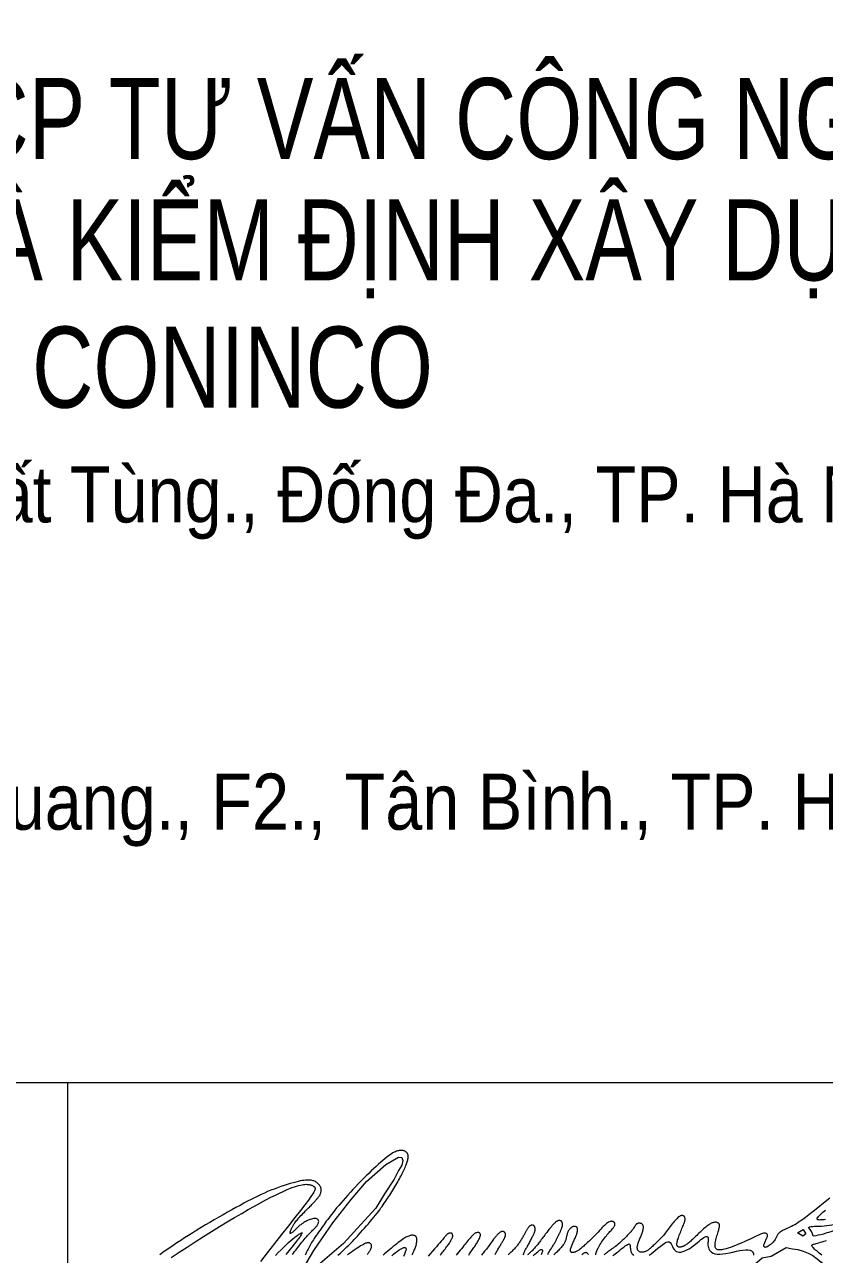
# Model space of a CAD drawing. Header units: millimetres. Extents: x 0 to 571985, y 0 to 2066666.
# Drawn here: x 568699.12 to 568708.02, y 2064330.87 to 2064344.55 of the extents above; entities that cross this region are included whole.
import ezdxf
from ezdxf.xclip import XClip

# ---------------------------------------------------------------- set-up
doc = ezdxf.new("R2010")
doc.units = ezdxf.units.MM
for name, pattern in [('ACAD_ISO10W100', [18.5, 12, -3, 0.5, -3]), ('CENTER', [3, 1.5, -0.5, 0.5, -0.5]), ('HIDDEN', [0.75, 0.5, -0.25])]:
    doc.linetypes.add(name, pattern=pattern)
for name, color, linetype, lineweight in [('A-KY HIEU', 34, 'Continuous', 20), ('A-TEXT', 7, 'Continuous', 18), ('boDnv', 54, 'Continuous', 25), ('E- RANH GIOI', 1, 'CENTER', 13)]:
    doc.layers.add(name, color=color, linetype=linetype, lineweight=lineweight)
for name, color, linetype in [('BoThamCo', 94, 'Continuous'), ('datoHonHop', 42, 'Continuous'), ('datOlienke', 42, 'Continuous'), ('LogDg', 7, 'Continuous'), ('LoLK', 6, 'Continuous'), ('RANHGIOI', 2, 'HIDDEN'), ('TimDg', 222, 'Continuous'), ('ViaHeS', 32, 'Continuous')]:
    doc.layers.add(name, color=color, linetype=linetype)
doc.styles.add('Arial', font='arial.ttf')
doc.styles.add('rms', font='romans.shx', dxfattribs={"width": 0.7, "bigfont": 'vns.shx'})
doc.linetypes.add('ADL', pattern='A,0.125,-0.15,["++",rms,S=0.5,R=0,X=0,Y=-0.2245],-1.35,1.125', length=2.75)

# ---------------------------------------------------------------- blocks, each defined once
blk = doc.blocks.new('dangquang')
for points in [[(-11.118, 1.773), (-11.071, 1.833), (-11.024, 1.893), (-10.978, 1.952), (-10.933, 2.011), (-10.889, 2.069), (-10.845, 2.128), (-10.8, 2.186), (-10.756, 2.243), (-10.711, 2.301), (-10.666, 2.358), (-10.619, 2.414), (-10.571, 2.47), (-10.523, 2.525), (-10.475, 2.579), (-10.427, 2.63), (-10.381, 2.679), (-10.337, 2.724), (-10.296, 2.766), (-10.258, 2.803), (-10.225, 2.836), (-10.194, 2.865), (-10.167, 2.89), (-10.143, 2.914), (-10.122, 2.936), (-10.102, 2.958), (-10.084, 2.981), (-10.067, 3.004), (-10.051, 3.03), (-10.036, 3.058), (-10.023, 3.087), (-10.013, 3.116), (-10.006, 3.144), (-10.002, 3.172), (-10.003, 3.199), (-10.008, 3.223), (-10.019, 3.244), (-10.035, 3.262), (-10.055, 3.277), (-10.081, 3.288), (-10.11, 3.296), (-10.143, 3.3), (-10.181, 3.3), (-10.221, 3.296), (-10.264, 3.288), (-10.31, 3.276), (-10.357, 3.261), (-10.405, 3.243), (-10.453, 3.223), (-10.5, 3.201), (-10.546, 3.178), (-10.589, 3.155), (-10.629, 3.132), (-10.667, 3.108), (-10.702, 3.085), (-10.735, 3.061), (-10.767, 3.036), (-10.797, 3.011), (-10.827, 2.986), (-10.857, 2.959), (-10.886, 2.931), (-10.916, 2.903), (-10.946, 2.874), (-10.975, 2.846), (-11.003, 2.818), (-11.031, 2.792), (-11.057, 2.767), (-11.083, 2.744), (-11.107, 2.724), (-11.13, 2.706), (-11.15, 2.691), (-11.169, 2.68), (-11.185, 2.672), (-11.198, 2.667), (-11.208, 2.667), (-11.216, 2.671), (-11.219, 2.679), (-11.22, 2.692), (-11.218, 2.707), (-11.213, 2.725), (-11.207, 2.746), (-11.199, 2.768), (-11.191, 2.79), (-11.182, 2.813), (-11.172, 2.836), (-11.162, 2.858), (-11.152, 2.881), (-11.141, 2.904), (-11.129, 2.927), (-11.117, 2.951), (-11.103, 2.976), (-11.088, 3.002), (-11.072, 3.03), (-11.053, 3.059), (-11.033, 3.09), (-11.01, 3.123), (-10.984, 3.158), (-10.955, 3.195), (-10.922, 3.235), (-10.886, 3.278), (-10.845, 3.325), (-10.801, 3.373), (-10.754, 3.423), (-10.706, 3.474), (-10.657, 3.524), (-10.608, 3.574), (-10.561, 3.623), (-10.515, 3.669), (-10.473, 3.712), (-10.433, 3.752), (-10.395, 3.789), (-10.36, 3.825), (-10.327, 3.858), (-10.296, 3.89), (-10.266, 3.922), (-10.237, 3.952), (-10.209, 3.981), (-10.182, 4.011), (-10.157, 4.039), (-10.132, 4.067), (-10.108, 4.094), (-10.086, 4.12), (-10.064, 4.146), (-10.044, 4.17), (-10.024, 4.193), (-10.006, 4.216), (-9.989, 4.239), (-9.973, 4.261), (-9.959, 4.284), (-9.945, 4.308), (-9.933, 4.334), (-9.922, 4.361), (-9.913, 4.391), (-9.906, 4.422), (-9.9, 4.454), (-9.897, 4.488), (-9.897, 4.522), (-9.9, 4.557), (-9.907, 4.591), (-9.917, 4.625), (-9.932, 4.658), (-9.95, 4.69), (-9.972, 4.72), (-9.996, 4.749), (-10.023, 4.777), (-10.052, 4.802), (-10.082, 4.825), (-10.112, 4.847), (-10.143, 4.866), (-10.175, 4.882), (-10.209, 4.896), (-10.243, 4.908), (-10.28, 4.918), (-10.319, 4.926), (-10.361, 4.931), (-10.406, 4.934), (-10.455, 4.935), (-10.509, 4.933), (-10.567, 4.929), (-10.633, 4.921), (-10.706, 4.909), (-10.787, 4.894), (-10.877, 4.874), (-10.978, 4.849), (-11.09, 4.819), (-11.211, 4.785), (-11.34, 4.746), (-11.474, 4.703), (-11.613, 4.657), (-11.754, 4.607), (-11.896, 4.554), (-12.037, 4.499), (-12.175, 4.442), (-12.311, 4.383), (-12.448, 4.32), (-12.585, 4.254), (-12.726, 4.185), (-12.871, 4.111), (-13.021, 4.033), (-13.178, 3.949), (-13.344, 3.86), (-13.517, 3.767), (-13.695, 3.669), (-13.878, 3.567), (-14.064, 3.462), (-14.252, 3.355), (-14.441, 3.246), (-14.629, 3.136), (-14.814, 3.025), (-14.998, 2.914), (-15.178, 2.804), (-15.355, 2.693), (-15.529, 2.583), (-15.699, 2.475), (-15.864, 2.367), (-16.025, 2.261), (-16.18, 2.157), (-16.331, 2.055), (-16.477, 1.956), (-16.619, 1.858), (-16.756, 1.763)], [(-16.268, 1.647), (-15.937, 1.864), (-15.595, 2.087), (-15.247, 2.311), (-14.897, 2.534), (-14.55, 2.752), (-14.212, 2.961), (-13.886, 3.16), (-13.573, 3.346), (-13.275, 3.52), (-12.993, 3.682), (-12.727, 3.831), (-12.478, 3.967), (-12.248, 4.09), (-12.036, 4.2), (-11.844, 4.297), (-11.671, 4.381), (-11.515, 4.454), (-11.374, 4.517), (-11.247, 4.569), (-11.134, 4.614), (-11.031, 4.65), (-10.938, 4.68), (-10.853, 4.704), (-10.777, 4.722), (-10.707, 4.736), (-10.644, 4.745), (-10.588, 4.751), (-10.536, 4.753), (-10.49, 4.752), (-10.448, 4.749), (-10.411, 4.745), (-10.376, 4.738), (-10.346, 4.73), (-10.318, 4.722), (-10.293, 4.712), (-10.27, 4.701), (-10.249, 4.69), (-10.23, 4.678), (-10.212, 4.667), (-10.197, 4.654), (-10.183, 4.641), (-10.171, 4.626), (-10.163, 4.61), (-10.157, 4.592), (-10.154, 4.571), (-10.155, 4.547), (-10.16, 4.518), (-10.175, 4.479), (-10.205, 4.423), (-10.255, 4.343), (-10.332, 4.232), (-10.44, 4.082), (-10.586, 3.888), (-10.775, 3.642), (-11.01, 3.34), (-11.281, 2.995), (-11.576, 2.621), (-11.882, 2.233), (-12.187, 1.846), (-12.479, 1.475)], [(-11.835, 1.724), (-11.717, 1.85), (-11.601, 1.971), (-11.49, 2.083), (-11.384, 2.186), (-11.285, 2.278), (-11.192, 2.36), (-11.106, 2.432), (-11.027, 2.495), (-10.957, 2.548), (-10.895, 2.592), (-10.841, 2.628), (-10.797, 2.655), (-10.762, 2.675), (-10.735, 2.688), (-10.717, 2.693), (-10.706, 2.692), (-10.703, 2.685), (-10.706, 2.671), (-10.714, 2.653), (-10.728, 2.629), (-10.746, 2.6), (-10.768, 2.566), (-10.795, 2.528), (-10.826, 2.486), (-10.861, 2.439), (-10.9, 2.388), (-10.943, 2.333), (-10.99, 2.274), (-11.04, 2.211), (-11.094, 2.145), (-11.15, 2.076), (-11.209, 2.004), (-11.269, 1.93), (-11.331, 1.852), (-11.394, 1.773)], [(-6.897, 1.715), (-6.822, 1.784), (-6.741, 1.851), (-6.658, 1.912), (-6.577, 1.967), (-6.502, 2.012), (-6.436, 2.046), (-6.381, 2.066), (-6.34, 2.071), (-6.311, 2.062), (-6.294, 2.038), (-6.29, 1.999), (-6.299, 1.945), (-6.32, 1.876), (-6.353, 1.791), (-6.398, 1.691)], [(-0.88, 1.711), (-0.809, 1.779), (-0.745, 1.839), (-0.692, 1.887), (-0.648, 1.924), (-0.612, 1.951), (-0.583, 1.969), (-0.56, 1.98), (-0.542, 1.985), (-0.528, 1.985), (-0.517, 1.981), (-0.508, 1.975), (-0.501, 1.967), (-0.496, 1.956), (-0.493, 1.943), (-0.492, 1.928), (-0.493, 1.911), (-0.497, 1.892), (-0.504, 1.871), (-0.513, 1.847), (-0.524, 1.821), (-0.536, 1.793), (-0.548, 1.763)], [(1.182, 1.772), (1.222, 1.801), (1.256, 1.823), (1.285, 1.84), (1.31, 1.853), (1.331, 1.86), (1.349, 1.864), (1.364, 1.863), (1.377, 1.859), (1.388, 1.852), (1.399, 1.842), (1.411, 1.828), (1.426, 1.811), (1.444, 1.791), (1.467, 1.767)], [(2.502, 1.73), (2.586, 1.79), (2.669, 1.853), (2.748, 1.916), (2.824, 1.977), (2.895, 2.035), (2.96, 2.087), (3.02, 2.133), (3.074, 2.171), (3.12, 2.199), (3.158, 2.216), (3.187, 2.22), (3.208, 2.211), (3.221, 2.19), (3.229, 2.158), (3.234, 2.118), (3.238, 2.073), (3.243, 2.023), (3.251, 1.971), (3.265, 1.919), (3.285, 1.868), (3.312, 1.82), (3.345, 1.776), (3.384, 1.735)], [(4.04, 1.743), (4.126, 1.803), (4.219, 1.875), (4.315, 1.954), (4.414, 2.036), (4.511, 2.116), (4.605, 2.188), (4.693, 2.248), (4.772, 2.29), (4.84, 2.309), (4.895, 2.303), (4.939, 2.274), (4.975, 2.229), (5.006, 2.171), (5.036, 2.108), (5.066, 2.044), (5.101, 1.984), (5.143, 1.934), (5.194, 1.899), (5.255, 1.878), (5.323, 1.871), (5.398, 1.876), (5.478, 1.894), (5.562, 1.924), (5.65, 1.964), (5.739, 2.014), (5.829, 2.073), (5.919, 2.138), (6.006, 2.206), (6.091, 2.275), (6.171, 2.341), (6.245, 2.402), (6.312, 2.454), (6.371, 2.494), (6.42, 2.521), (6.461, 2.535), (6.493, 2.537), (6.518, 2.529), (6.536, 2.513), (6.548, 2.489), (6.554, 2.459), (6.556, 2.425), (6.555, 2.388), (6.551, 2.348), (6.546, 2.305), (6.541, 2.261), (6.539, 2.214), (6.54, 2.165), (6.546, 2.115), (6.558, 2.063), (6.578, 2.011), (6.608, 1.959), (6.647, 1.911), (6.699, 1.867), (6.762, 1.831), (6.84, 1.803), (6.933, 1.786), (7.042, 1.782), (7.168, 1.793), (7.306, 1.814), (7.453, 1.843), (7.603, 1.876), (7.753, 1.909), (7.896, 1.939), (8.03, 1.961), (8.149, 1.972), (8.249, 1.969), (8.331, 1.954), (8.394, 1.927), (8.44, 1.891), (8.468, 1.847), (8.481, 1.798), (8.477, 1.744)], [(11.377, 1.745), (11.324, 1.789), (11.271, 1.833), (11.218, 1.878), (11.167, 1.921), (11.118, 1.962), (11.074, 2.001), (11.036, 2.037), (11.004, 2.069), (10.981, 2.096), (10.965, 2.119), (10.957, 2.138), (10.956, 2.155), (10.963, 2.169), (10.976, 2.182), (10.996, 2.193), (11.023, 2.204), (11.055, 2.216), (11.094, 2.228), (11.14, 2.241), (11.193, 2.255), (11.254, 2.271), (11.323, 2.29), (11.4, 2.311), (11.486, 2.336), (11.58, 2.363)], [(11.534, 3.254), (11.485, 3.25), (11.438, 3.245), (11.394, 3.241), (11.354, 3.238), (11.318, 3.237), (11.286, 3.236), (11.259, 3.238), (11.236, 3.242), (11.218, 3.247), (11.203, 3.254), (11.193, 3.263), (11.185, 3.272), (11.181, 3.283), (11.18, 3.295), (11.182, 3.309), (11.189, 3.326), (11.206, 3.35), (11.235, 3.382), (11.28, 3.427), (11.344, 3.486), (11.43, 3.563), (11.542, 3.66)], [(11.717, 4.169), (11.449, 3.951), (11.21, 3.758), (11.006, 3.594), (10.834, 3.458), (10.69, 3.347), (10.569, 3.257), (10.467, 3.184), (10.379, 3.125), (10.302, 3.077), (10.23, 3.036), (10.159, 2.998), (10.091, 2.964), (10.024, 2.932), (9.959, 2.903), (9.898, 2.875), (9.84, 2.849), (9.786, 2.823), (9.736, 2.798), (9.691, 2.774), (9.651, 2.749), (9.615, 2.724), (9.583, 2.699), (9.556, 2.674), (9.532, 2.65), (9.511, 2.625), (9.495, 2.6), (9.481, 2.575), (9.469, 2.55), (9.457, 2.524), (9.446, 2.496), (9.433, 2.468), (9.417, 2.437), (9.397, 2.405), (9.372, 2.37), (9.342, 2.333), (9.306, 2.294), (9.267, 2.255), (9.226, 2.216), (9.183, 2.18), (9.141, 2.148), (9.1, 2.12), (9.062, 2.099), (9.028, 2.084), (8.999, 2.077), (8.974, 2.075), (8.953, 2.08), (8.937, 2.091), (8.926, 2.106), (8.919, 2.126), (8.918, 2.151), (8.922, 2.179), (8.93, 2.21), (8.942, 2.244), (8.956, 2.279), (8.972, 2.315), (8.989, 2.35), (9.006, 2.385), (9.022, 2.418), (9.036, 2.449), (9.049, 2.478), (9.059, 2.504), (9.067, 2.529), (9.072, 2.552), (9.073, 2.573), (9.072, 2.593), (9.067, 2.612), (9.058, 2.629), (9.045, 2.645), (9.029, 2.659), (9.009, 2.67), (8.986, 2.678), (8.959, 2.683), (8.929, 2.683), (8.896, 2.678), (8.859, 2.669), (8.818, 2.654), (8.772, 2.634), (8.719, 2.61), (8.658, 2.58), (8.588, 2.546), (8.508, 2.507), (8.417, 2.463), (8.314, 2.415), (8.201, 2.364), (8.082, 2.311), (7.96, 2.258), (7.837, 2.206), (7.717, 2.157), (7.603, 2.112), (7.498, 2.073), (7.403, 2.04), (7.32, 2.014), (7.246, 1.994), (7.181, 1.979), (7.125, 1.97), (7.075, 1.965), (7.031, 1.965), (6.993, 1.969), (6.959, 1.976), (6.929, 1.987), (6.903, 2.003), (6.882, 2.023), (6.866, 2.048), (6.854, 2.079), (6.847, 2.116), (6.844, 2.158), (6.846, 2.207), (6.853, 2.262), (6.863, 2.32), (6.876, 2.381), (6.891, 2.444), (6.907, 2.506), (6.924, 2.567), (6.941, 2.626), (6.957, 2.681), (6.972, 2.732), (6.987, 2.78), (6.999, 2.824), (7.01, 2.864), (7.019, 2.901), (7.026, 2.935), (7.03, 2.965), (7.032, 2.992), (7.031, 3.017), (7.027, 3.039), (7.021, 3.058), (7.013, 3.074), (7.001, 3.089), (6.988, 3.102), (6.972, 3.113), (6.954, 3.122), (6.934, 3.13), (6.912, 3.136), (6.888, 3.139), (6.863, 3.141), (6.836, 3.14), (6.808, 3.137), (6.778, 3.131), (6.748, 3.123), (6.716, 3.111), (6.684, 3.097), (6.649, 3.079), (6.613, 3.058), (6.575, 3.033), (6.535, 3.005), (6.493, 2.974), (6.448, 2.938), (6.402, 2.899), (6.354, 2.858), (6.305, 2.814), (6.256, 2.769), (6.207, 2.723), (6.158, 2.677), (6.11, 2.63), (6.064, 2.584), (6.018, 2.54), (5.975, 2.496), (5.932, 2.453), (5.89, 2.413), (5.849, 2.374), (5.809, 2.337), (5.77, 2.303), (5.731, 2.271), (5.693, 2.241), (5.656, 2.214), (5.62, 2.19), (5.585, 2.168), (5.552, 2.149), (5.52, 2.132), (5.49, 2.118), (5.462, 2.106), (5.435, 2.097), (5.41, 2.09), (5.387, 2.085), (5.366, 2.082), (5.346, 2.082), (5.327, 2.082), (5.31, 2.085), (5.295, 2.089), (5.28, 2.095), (5.268, 2.102), (5.256, 2.111), (5.246, 2.122), (5.238, 2.134), (5.231, 2.148), (5.226, 2.164), (5.223, 2.182), (5.221, 2.202), (5.221, 2.224), (5.223, 2.25), (5.227, 2.278), (5.234, 2.311), (5.243, 2.348), (5.254, 2.389), (5.269, 2.435), (5.285, 2.486), (5.304, 2.539), (5.324, 2.595), (5.345, 2.652), (5.368, 2.709), (5.39, 2.766), (5.413, 2.822), (5.436, 2.876), (5.457, 2.928), (5.478, 2.977), (5.498, 3.023), (5.516, 3.067), (5.531, 3.107), (5.545, 3.145), (5.555, 3.179), (5.563, 3.21), (5.568, 3.238), (5.57, 3.263), (5.571, 3.285), (5.569, 3.305), (5.566, 3.323), (5.561, 3.34), (5.556, 3.354), (5.55, 3.368), (5.543, 3.38), (5.535, 3.39), (5.527, 3.4), (5.517, 3.408), (5.506, 3.415), (5.494, 3.421), (5.48, 3.426), (5.465, 3.43), (5.448, 3.432), (5.429, 3.432), (5.408, 3.428), (5.385, 3.42), (5.359, 3.409), (5.331, 3.391), (5.299, 3.369), (5.264, 3.339), (5.227, 3.304), (5.187, 3.264), (5.146, 3.22), (5.103, 3.172), (5.06, 3.121), (5.017, 3.067), (4.974, 3.012), (4.932, 2.957), (4.891, 2.901), (4.85, 2.845), (4.81, 2.789), (4.77, 2.734), (4.73, 2.681), (4.689, 2.629), (4.649, 2.579), (4.607, 2.532), (4.566, 2.487), (4.524, 2.444), (4.483, 2.403), (4.441, 2.363), (4.401, 2.325), (4.361, 2.288), (4.322, 2.252), (4.285, 2.216), (4.249, 2.182), (4.214, 2.149), (4.18, 2.117), (4.147, 2.087), (4.115, 2.058), (4.084, 2.031), (4.054, 2.005), (4.025, 1.982), (3.996, 1.962), (3.967, 1.943), (3.939, 1.926), (3.912, 1.911), (3.884, 1.899), (3.857, 1.888), (3.83, 1.879), (3.803, 1.872), (3.776, 1.868), (3.75, 1.865), (3.725, 1.864), (3.7, 1.865), (3.677, 1.869), (3.655, 1.875), (3.634, 1.883), (3.616, 1.893), (3.6, 1.906), (3.585, 1.92), (3.573, 1.937), (3.562, 1.955), (3.553, 1.975), (3.547, 1.997), (3.542, 2.02), (3.539, 2.045), (3.538, 2.071), (3.539, 2.099), (3.543, 2.128), (3.548, 2.159), (3.555, 2.191), (3.564, 2.224), (3.575, 2.259), (3.588, 2.295), (3.603, 2.333), (3.619, 2.372), (3.636, 2.411), (3.653, 2.451), (3.671, 2.491), (3.688, 2.531), (3.705, 2.571), (3.721, 2.611), (3.735, 2.65), (3.749, 2.689), (3.761, 2.726), (3.772, 2.762), (3.781, 2.797), (3.788, 2.83), (3.794, 2.861), (3.798, 2.889), (3.8, 2.916), (3.8, 2.941), (3.798, 2.963), (3.794, 2.984), (3.789, 3.003), (3.781, 3.02), (3.771, 3.036), (3.76, 3.05), (3.747, 3.062), (3.732, 3.073), (3.716, 3.082), (3.698, 3.089), (3.68, 3.095), (3.661, 3.099), (3.642, 3.101), (3.622, 3.102), (3.602, 3.1), (3.582, 3.098), (3.563, 3.093), (3.545, 3.087), (3.527, 3.079), (3.511, 3.07), (3.497, 3.059), (3.484, 3.047), (3.473, 3.033), (3.463, 3.018), (3.453, 3.002), (3.444, 2.985), (3.434, 2.967), (3.424, 2.947), (3.412, 2.927), (3.399, 2.907), (3.384, 2.885), (3.367, 2.861), (3.346, 2.834), (3.321, 2.805), (3.293, 2.771), (3.259, 2.734), (3.221, 2.691), (3.177, 2.643), (3.128, 2.591), (3.075, 2.536), (3.019, 2.479), (2.96, 2.421), (2.901, 2.363), (2.84, 2.308), (2.781, 2.254), (2.722, 2.205), (2.666, 2.159), (2.61, 2.117), (2.557, 2.077), (2.507, 2.041), (2.458, 2.006), (2.412, 1.974), (2.369, 1.944), (2.33, 1.915), (2.293, 1.888), (2.259, 1.862), (2.227, 1.837), (2.198, 1.815), (2.172, 1.794), (2.148, 1.776), (2.126, 1.759)], [(1.771, 1.762), (1.774, 1.786), (1.779, 1.813), (1.788, 1.845), (1.8, 1.881), (1.816, 1.922), (1.835, 1.967), (1.859, 2.017), (1.886, 2.07), (1.915, 2.126), (1.948, 2.183), (1.983, 2.241), (2.02, 2.299), (2.059, 2.357), (2.099, 2.413), (2.14, 2.467), (2.182, 2.519), (2.223, 2.569), (2.264, 2.616), (2.304, 2.661), (2.341, 2.703), (2.377, 2.742), (2.41, 2.778), (2.44, 2.812), (2.467, 2.842), (2.492, 2.87), (2.513, 2.896), (2.532, 2.921), (2.548, 2.943), (2.562, 2.965), (2.572, 2.985), (2.58, 3.004), (2.586, 3.022), (2.589, 3.039), (2.59, 3.056), (2.589, 3.071), (2.586, 3.086), (2.581, 3.1), (2.575, 3.114), (2.567, 3.127), (2.558, 3.139), (2.547, 3.15), (2.534, 3.159), (2.519, 3.168), (2.502, 3.175), (2.483, 3.18), (2.461, 3.183), (2.438, 3.183), (2.412, 3.18), (2.383, 3.174), (2.351, 3.162), (2.316, 3.144), (2.278, 3.121), (2.236, 3.09), (2.19, 3.052), (2.141, 3.007), (2.09, 2.956), (2.037, 2.902), (1.983, 2.845), (1.928, 2.786), (1.873, 2.727), (1.818, 2.669), (1.765, 2.613), (1.714, 2.559), (1.663, 2.507), (1.614, 2.458), (1.566, 2.41), (1.519, 2.364), (1.473, 2.32), (1.428, 2.278), (1.385, 2.237), (1.343, 2.198), (1.302, 2.161), (1.262, 2.126), (1.224, 2.093), (1.187, 2.062), (1.152, 2.034), (1.118, 2.007), (1.086, 1.983), (1.055, 1.961), (1.025, 1.941), (0.997, 1.923), (0.97, 1.907), (0.944, 1.894), (0.918, 1.882), (0.893, 1.872), (0.869, 1.864), (0.846, 1.859), (0.823, 1.855), (0.802, 1.853), (0.782, 1.853), (0.764, 1.856), (0.748, 1.861), (0.733, 1.868), (0.722, 1.878), (0.712, 1.891), (0.705, 1.906), (0.701, 1.925), (0.7, 1.946), (0.701, 1.972), (0.707, 2.001), (0.715, 2.034), (0.727, 2.071), (0.741, 2.111), (0.759, 2.154), (0.777, 2.199), (0.797, 2.245), (0.818, 2.291), (0.838, 2.336), (0.858, 2.38), (0.877, 2.422), (0.894, 2.462), (0.911, 2.501), (0.926, 2.537), (0.939, 2.572), (0.952, 2.606), (0.963, 2.638), (0.973, 2.669), (0.982, 2.699), (0.99, 2.728), (0.996, 2.755), (1, 2.781), (1.003, 2.806), (1.004, 2.829), (1.003, 2.851), (0.999, 2.871), (0.993, 2.889), (0.985, 2.905), (0.975, 2.919), (0.963, 2.932), (0.95, 2.942), (0.935, 2.951), (0.919, 2.958), (0.903, 2.963), (0.886, 2.966), (0.868, 2.968), (0.849, 2.967), (0.831, 2.964), (0.811, 2.959), (0.792, 2.951), (0.772, 2.941), (0.752, 2.929), (0.731, 2.913), (0.711, 2.896), (0.691, 2.876), (0.672, 2.855), (0.653, 2.833), (0.636, 2.81), (0.62, 2.786), (0.606, 2.762), (0.593, 2.738), (0.582, 2.714), (0.573, 2.691), (0.565, 2.667), (0.558, 2.644), (0.552, 2.62), (0.546, 2.596), (0.54, 2.572), (0.534, 2.548), (0.528, 2.524), (0.522, 2.499), (0.516, 2.474), (0.509, 2.449), (0.502, 2.424), (0.495, 2.399), (0.487, 2.373), (0.478, 2.348), (0.469, 2.322), (0.458, 2.295), (0.445, 2.268), (0.43, 2.239), (0.412, 2.21), (0.391, 2.178), (0.367, 2.145), (0.338, 2.11), (0.307, 2.073), (0.273, 2.036), (0.238, 1.998), (0.201, 1.961), (0.166, 1.925), (0.131, 1.891), (0.098, 1.859), (0.067, 1.83), (0.039, 1.804), (0.013, 1.781), (-0.012, 1.76)], [(-0.259, 1.772), (-0.253, 1.794), (-0.243, 1.82), (-0.23, 1.848), (-0.213, 1.879), (-0.194, 1.911), (-0.173, 1.945), (-0.15, 1.98), (-0.127, 2.015), (-0.104, 2.05), (-0.081, 2.084), (-0.06, 2.117), (-0.04, 2.149), (-0.02, 2.18), (-0.002, 2.21), (0.015, 2.239), (0.031, 2.267), (0.046, 2.295), (0.06, 2.322), (0.074, 2.348), (0.087, 2.375), (0.099, 2.4), (0.111, 2.425), (0.122, 2.449), (0.133, 2.472), (0.143, 2.494), (0.153, 2.514), (0.163, 2.534), (0.173, 2.553), (0.183, 2.572), (0.193, 2.59), (0.204, 2.609), (0.214, 2.629), (0.224, 2.649), (0.235, 2.672), (0.246, 2.696), (0.257, 2.721), (0.269, 2.747), (0.28, 2.774), (0.291, 2.801), (0.302, 2.827), (0.312, 2.853), (0.322, 2.876), (0.33, 2.899), (0.338, 2.919), (0.345, 2.938), (0.351, 2.957), (0.356, 2.974), (0.36, 2.99), (0.363, 3.007), (0.365, 3.023), (0.365, 3.039), (0.364, 3.056), (0.362, 3.072), (0.36, 3.088), (0.356, 3.103), (0.352, 3.118), (0.347, 3.132), (0.342, 3.145), (0.337, 3.157), (0.331, 3.167), (0.324, 3.177), (0.317, 3.185), (0.308, 3.193), (0.299, 3.199), (0.288, 3.204), (0.276, 3.208), (0.263, 3.212), (0.249, 3.214), (0.233, 3.215), (0.217, 3.215), (0.2, 3.213), (0.183, 3.21), (0.165, 3.205), (0.148, 3.198), (0.131, 3.19), (0.114, 3.179), (0.097, 3.167), (0.08, 3.154), (0.062, 3.139), (0.045, 3.123), (0.027, 3.106), (0.008, 3.087), (-0.011, 3.068), (-0.031, 3.048), (-0.051, 3.026), (-0.073, 3.003), (-0.095, 2.978), (-0.118, 2.952), (-0.142, 2.924), (-0.167, 2.894), (-0.193, 2.861), (-0.22, 2.827), (-0.249, 2.79), (-0.278, 2.752), (-0.308, 2.712), (-0.339, 2.671), (-0.371, 2.628), (-0.403, 2.584), (-0.437, 2.539), (-0.471, 2.494), (-0.505, 2.448), (-0.54, 2.402), (-0.574, 2.356), (-0.608, 2.312), (-0.642, 2.269), (-0.675, 2.227), (-0.706, 2.187), (-0.737, 2.149), (-0.767, 2.113), (-0.797, 2.078), (-0.827, 2.044), (-0.857, 2.012), (-0.887, 1.98), (-0.918, 1.948), (-0.949, 1.917), (-0.981, 1.887), (-1.014, 1.857), (-1.045, 1.829), (-1.076, 1.802), (-1.105, 1.776), (-1.133, 1.753)], [(-1.301, 1.757), (-1.294, 1.78), (-1.287, 1.805), (-1.277, 1.832), (-1.266, 1.861), (-1.253, 1.89), (-1.239, 1.921), (-1.223, 1.953), (-1.206, 1.986), (-1.187, 2.019), (-1.167, 2.053), (-1.146, 2.089), (-1.125, 2.125), (-1.103, 2.162), (-1.081, 2.2), (-1.06, 2.24), (-1.038, 2.28), (-1.017, 2.321), (-0.997, 2.362), (-0.978, 2.402), (-0.959, 2.442), (-0.94, 2.48), (-0.923, 2.517), (-0.907, 2.551), (-0.891, 2.582), (-0.877, 2.611), (-0.864, 2.637), (-0.851, 2.662), (-0.841, 2.685), (-0.831, 2.707), (-0.822, 2.729), (-0.815, 2.75), (-0.81, 2.771), (-0.805, 2.792), (-0.803, 2.813), (-0.801, 2.833), (-0.801, 2.854), (-0.802, 2.873), (-0.805, 2.892), (-0.809, 2.91), (-0.814, 2.928), (-0.821, 2.944), (-0.829, 2.96), (-0.838, 2.974), (-0.848, 2.987), (-0.858, 2.998), (-0.869, 3.007), (-0.881, 3.014), (-0.893, 3.02), (-0.906, 3.023), (-0.919, 3.025), (-0.932, 3.024), (-0.945, 3.023), (-0.958, 3.019), (-0.972, 3.014), (-0.985, 3.008), (-0.999, 3.001), (-1.012, 2.992), (-1.026, 2.982), (-1.04, 2.971), (-1.053, 2.958), (-1.067, 2.943), (-1.081, 2.927), (-1.095, 2.909), (-1.109, 2.889), (-1.123, 2.868), (-1.137, 2.845), (-1.151, 2.821), (-1.166, 2.796), (-1.18, 2.77), (-1.195, 2.743), (-1.21, 2.716), (-1.225, 2.689), (-1.24, 2.661), (-1.256, 2.633), (-1.272, 2.605), (-1.289, 2.575), (-1.306, 2.545), (-1.324, 2.514), (-1.344, 2.482), (-1.364, 2.448), (-1.385, 2.413), (-1.407, 2.378), (-1.429, 2.343), (-1.452, 2.307), (-1.475, 2.272), (-1.499, 2.238), (-1.522, 2.204), (-1.546, 2.172), (-1.57, 2.141), (-1.594, 2.111), (-1.62, 2.08), (-1.648, 2.049), (-1.677, 2.018), (-1.709, 1.985), (-1.744, 1.95), (-1.783, 1.914), (-1.823, 1.875), (-1.866, 1.836), (-1.91, 1.796), (-1.954, 1.755)], [(-2.509, 1.766), (-2.488, 1.803), (-2.467, 1.839), (-2.447, 1.874), (-2.426, 1.91), (-2.406, 1.946), (-2.385, 1.982), (-2.364, 2.019), (-2.343, 2.055), (-2.322, 2.091), (-2.302, 2.126), (-2.282, 2.16), (-2.262, 2.194), (-2.244, 2.225), (-2.226, 2.255), (-2.209, 2.283), (-2.194, 2.31), (-2.179, 2.335), (-2.165, 2.359), (-2.152, 2.381), (-2.14, 2.402), (-2.129, 2.421), (-2.119, 2.439), (-2.11, 2.456), (-2.102, 2.472), (-2.094, 2.487), (-2.087, 2.502), (-2.081, 2.516), (-2.076, 2.53), (-2.071, 2.544), (-2.067, 2.558), (-2.064, 2.572), (-2.061, 2.586), (-2.06, 2.6), (-2.059, 2.615), (-2.06, 2.629), (-2.062, 2.643), (-2.065, 2.657), (-2.07, 2.671), (-2.077, 2.684), (-2.085, 2.697), (-2.094, 2.709), (-2.105, 2.72), (-2.117, 2.729), (-2.13, 2.737), (-2.144, 2.743), (-2.16, 2.747), (-2.177, 2.749), (-2.194, 2.749), (-2.212, 2.747), (-2.23, 2.743), (-2.249, 2.737), (-2.267, 2.729), (-2.285, 2.72), (-2.303, 2.709), (-2.32, 2.696), (-2.337, 2.683), (-2.353, 2.668), (-2.37, 2.653), (-2.386, 2.636), (-2.401, 2.62), (-2.417, 2.603), (-2.432, 2.586), (-2.447, 2.568), (-2.464, 2.549), (-2.481, 2.528), (-2.499, 2.505), (-2.52, 2.479), (-2.543, 2.45), (-2.568, 2.416), (-2.596, 2.378), (-2.627, 2.336), (-2.66, 2.292), (-2.695, 2.244), (-2.731, 2.195), (-2.768, 2.146), (-2.805, 2.096), (-2.841, 2.047), (-2.877, 1.999), (-2.913, 1.953), (-2.948, 1.908), (-2.983, 1.864), (-3.018, 1.821), (-3.052, 1.779), (-3.087, 1.739)], [(-3.624, 1.746), (-3.594, 1.793), (-3.562, 1.84), (-3.529, 1.888), (-3.497, 1.935), (-3.464, 1.982), (-3.432, 2.027), (-3.402, 2.072), (-3.372, 2.115), (-3.344, 2.156), (-3.317, 2.197), (-3.292, 2.236), (-3.268, 2.273), (-3.246, 2.31), (-3.226, 2.345), (-3.207, 2.379), (-3.189, 2.412), (-3.174, 2.444), (-3.16, 2.475), (-3.149, 2.504), (-3.14, 2.532), (-3.133, 2.558), (-3.129, 2.582), (-3.128, 2.605), (-3.129, 2.625), (-3.133, 2.644), (-3.14, 2.66), (-3.149, 2.674), (-3.161, 2.686), (-3.175, 2.695), (-3.19, 2.703), (-3.208, 2.707), (-3.228, 2.709), (-3.249, 2.709), (-3.272, 2.705), (-3.296, 2.698), (-3.322, 2.688), (-3.349, 2.674), (-3.376, 2.657), (-3.405, 2.635), (-3.435, 2.61), (-3.466, 2.58), (-3.498, 2.547), (-3.532, 2.509), (-3.567, 2.468), (-3.605, 2.423), (-3.645, 2.374), (-3.687, 2.322), (-3.732, 2.267), (-3.78, 2.208), (-3.83, 2.147), (-3.881, 2.083), (-3.935, 2.018), (-3.989, 1.95), (-4.045, 1.88), (-4.102, 1.81), (-4.159, 1.738)], [(-4.832, 1.746), (-4.801, 1.788), (-4.769, 1.83), (-4.735, 1.873), (-4.701, 1.916), (-4.667, 1.96), (-4.633, 2.004), (-4.599, 2.048), (-4.566, 2.092), (-4.534, 2.134), (-4.503, 2.176), (-4.475, 2.216), (-4.448, 2.255), (-4.424, 2.291), (-4.403, 2.326), (-4.383, 2.359), (-4.366, 2.39), (-4.351, 2.419), (-4.339, 2.445), (-4.328, 2.469), (-4.32, 2.49), (-4.314, 2.51), (-4.31, 2.527), (-4.307, 2.542), (-4.306, 2.557), (-4.306, 2.57), (-4.306, 2.582), (-4.308, 2.593), (-4.309, 2.604), (-4.311, 2.614), (-4.314, 2.624), (-4.317, 2.634), (-4.322, 2.643), (-4.327, 2.651), (-4.334, 2.658), (-4.342, 2.665), (-4.352, 2.67), (-4.362, 2.675), (-4.374, 2.679), (-4.387, 2.682), (-4.401, 2.683), (-4.415, 2.684), (-4.43, 2.683), (-4.445, 2.681), (-4.46, 2.677), (-4.476, 2.672), (-4.491, 2.665), (-4.507, 2.656), (-4.524, 2.645), (-4.54, 2.632), (-4.558, 2.617), (-4.576, 2.599), (-4.595, 2.579), (-4.615, 2.555), (-4.639, 2.527), (-4.668, 2.493), (-4.702, 2.451), (-4.743, 2.401), (-4.792, 2.342), (-4.851, 2.273), (-4.92, 2.193), (-4.997, 2.103), (-5.081, 2.007), (-5.168, 1.907), (-5.257, 1.805), (-5.346, 1.704)], [(-6.031, 1.757), (-6.005, 1.808), (-5.981, 1.858), (-5.959, 1.906), (-5.938, 1.951), (-5.92, 1.995), (-5.904, 2.037), (-5.889, 2.077), (-5.877, 2.114), (-5.866, 2.15), (-5.857, 2.184), (-5.85, 2.216), (-5.844, 2.246), (-5.839, 2.275), (-5.836, 2.301), (-5.833, 2.326), (-5.832, 2.35), (-5.831, 2.372), (-5.831, 2.392), (-5.832, 2.412), (-5.833, 2.43), (-5.835, 2.447), (-5.837, 2.463), (-5.84, 2.479), (-5.843, 2.493), (-5.848, 2.506), (-5.854, 2.518), (-5.861, 2.53), (-5.87, 2.54), (-5.881, 2.55), (-5.893, 2.559), (-5.907, 2.567), (-5.923, 2.574), (-5.94, 2.579), (-5.959, 2.583), (-5.98, 2.587), (-6.002, 2.588), (-6.026, 2.588), (-6.052, 2.587), (-6.08, 2.583), (-6.109, 2.577), (-6.141, 2.569), (-6.175, 2.557), (-6.212, 2.542), (-6.252, 2.524), (-6.294, 2.502), (-6.34, 2.476), (-6.389, 2.445), (-6.441, 2.411), (-6.496, 2.372), (-6.556, 2.328), (-6.619, 2.28), (-6.686, 2.228), (-6.757, 2.171), (-6.831, 2.11), (-6.907, 2.047), (-6.983, 1.983), (-7.058, 1.919), (-7.131, 1.857), (-7.201, 1.797), (-7.265, 1.742)], [(-7.944, 1.768), (-7.92, 1.8), (-7.897, 1.831), (-7.876, 1.861), (-7.856, 1.89), (-7.837, 1.918), (-7.82, 1.945), (-7.805, 1.971), (-7.791, 1.997), (-7.779, 2.022), (-7.77, 2.046), (-7.762, 2.069), (-7.756, 2.092), (-7.753, 2.113), (-7.752, 2.133), (-7.754, 2.152), (-7.757, 2.171), (-7.764, 2.188), (-7.772, 2.203), (-7.782, 2.218), (-7.795, 2.231), (-7.809, 2.242), (-7.825, 2.252), (-7.842, 2.26), (-7.861, 2.266), (-7.883, 2.27), (-7.907, 2.27), (-7.936, 2.267), (-7.968, 2.259), (-8.006, 2.246), (-8.05, 2.228), (-8.101, 2.203), (-8.159, 2.171), (-8.224, 2.133), (-8.295, 2.089), (-8.37, 2.04), (-8.449, 1.987), (-8.531, 1.931), (-8.614, 1.873), (-8.699, 1.812), (-8.784, 1.751)], [(-9.183, 1.743), (-9.081, 1.833), (-8.982, 1.922), (-8.888, 2.009), (-8.799, 2.094), (-8.716, 2.174), (-8.638, 2.252), (-8.565, 2.328), (-8.494, 2.404), (-8.424, 2.479), (-8.355, 2.556), (-8.284, 2.636), (-8.211, 2.718), (-8.134, 2.805), (-8.054, 2.895), (-7.973, 2.988), (-7.891, 3.081), (-7.81, 3.174), (-7.732, 3.266), (-7.657, 3.356), (-7.587, 3.442), (-7.522, 3.523), (-7.463, 3.601), (-7.408, 3.675), (-7.356, 3.747), (-7.307, 3.816), (-7.26, 3.884), (-7.213, 3.952), (-7.168, 4.02), (-7.121, 4.088), (-7.075, 4.157), (-7.028, 4.227), (-6.982, 4.297), (-6.936, 4.367), (-6.89, 4.437), (-6.845, 4.507), (-6.802, 4.577), (-6.76, 4.647), (-6.718, 4.716), (-6.679, 4.784), (-6.64, 4.852), (-6.603, 4.919), (-6.567, 4.985), (-6.532, 5.05), (-6.499, 5.114), (-6.467, 5.178), (-6.436, 5.239), (-6.406, 5.3), (-6.379, 5.359), (-6.353, 5.416), (-6.329, 5.471), (-6.307, 5.524), (-6.287, 5.575), (-6.269, 5.624), (-6.254, 5.67), (-6.241, 5.713), (-6.229, 5.754), (-6.22, 5.793), (-6.212, 5.828), (-6.206, 5.861), (-6.202, 5.891), (-6.199, 5.918), (-6.198, 5.943), (-6.198, 5.965), (-6.2, 5.985), (-6.204, 6.004), (-6.209, 6.022), (-6.216, 6.04), (-6.224, 6.057), (-6.235, 6.073), (-6.247, 6.09), (-6.261, 6.106), (-6.277, 6.122), (-6.295, 6.137), (-6.314, 6.15), (-6.336, 6.163), (-6.359, 6.173), (-6.384, 6.182), (-6.412, 6.189), (-6.441, 6.194), (-6.471, 6.196), (-6.504, 6.196), (-6.539, 6.194), (-6.575, 6.189), (-6.614, 6.181), (-6.654, 6.171), (-6.697, 6.156), (-6.743, 6.138), (-6.792, 6.115), (-6.846, 6.086), (-6.904, 6.051), (-6.966, 6.01), (-7.035, 5.961), (-7.109, 5.904), (-7.189, 5.84), (-7.275, 5.769), (-7.365, 5.691), (-7.46, 5.607), (-7.559, 5.517), (-7.661, 5.421), (-7.766, 5.321), (-7.874, 5.217), (-7.985, 5.109), (-8.096, 4.998), (-8.209, 4.884), (-8.322, 4.768), (-8.434, 4.651), (-8.545, 4.533), (-8.654, 4.415), (-8.761, 4.298), (-8.864, 4.182), (-8.965, 4.068), (-9.061, 3.958), (-9.152, 3.85), (-9.238, 3.748), (-9.318, 3.65), (-9.392, 3.559), (-9.459, 3.474), (-9.52, 3.395), (-9.576, 3.321), (-9.628, 3.25), (-9.677, 3.183), (-9.724, 3.117), (-9.77, 3.052), (-9.816, 2.987), (-9.864, 2.921), (-9.912, 2.854), (-9.96, 2.787), (-10.008, 2.72), (-10.055, 2.653), (-10.101, 2.586), (-10.146, 2.521), (-10.188, 2.457), (-10.229, 2.395), (-10.266, 2.335), (-10.302, 2.276), (-10.336, 2.219), (-10.368, 2.163), (-10.398, 2.108), (-10.427, 2.054), (-10.454, 2.002), (-10.48, 1.95), (-10.505, 1.899), (-10.53, 1.848), (-10.554, 1.796), (-10.578, 1.744)]]:
    blk.add_lwpolyline(points)
for points in [[(-6.788, 4.97), (-7.202, 4.355), (-7.577, 3.746), (-8.209, 3.046), (-8.941, 2.234), (-10.04, 1.307), (-10.642, 0.855), (-10.744, 0.925), (-10.639, 1.218), (-10.215, 1.948), (-9.865, 2.432), (-9.403, 3.12), (-8.623, 4.107), (-7.963, 4.868), (-7.151, 5.597), (-6.616, 5.906), (-6.47, 5.897), (-6.428, 5.763), (-6.47, 5.566), (-6.603, 5.339)], [(-8.209, 3.046), (-8.941, 2.234), (-10.04, 1.307), (-10.642, 0.855), (-10.744, 0.925), (-10.639, 1.218), (-10.215, 1.948), (-9.865, 2.432), (-9.403, 3.12), (-8.623, 4.107), (-7.963, 4.868), (-7.151, 5.597), (-6.616, 5.906), (-6.47, 5.897), (-6.428, 5.763), (-6.47, 5.566), (-6.603, 5.339), (-6.788, 4.97), (-7.202, 4.355), (-7.577, 3.746)], [(-6.616, 5.906), (-6.47, 5.897), (-6.428, 5.763), (-6.47, 5.566), (-6.603, 5.339), (-6.788, 4.97), (-7.202, 4.355), (-7.577, 3.746), (-8.209, 3.046), (-8.941, 2.234), (-10.04, 1.307), (-10.642, 0.855), (-10.744, 0.925), (-10.639, 1.218), (-10.215, 1.948), (-9.865, 2.432), (-9.403, 3.12), (-8.623, 4.107), (-7.963, 4.868), (-7.151, 5.597)], [(10.346, 2.695), (10.582, 2.839), (10.7, 2.655), (10.569, 2.543)], [(10.346, 2.695), (10.582, 2.839), (10.7, 2.655), (10.569, 2.543)], [(10.346, 2.695), (10.582, 2.839), (10.7, 2.655), (10.569, 2.543)]]:
    blk.add_lwpolyline(points, close=True)
for points in [[(10.815, 2.913), (10.853, 2.951, -0.038198), (11.143, 2.973, 0.053402), (12.031, 3.069, -0.741086), (12.108, 2.932, -0.111798), (11.875, 2.779, -0.048428), (11.009, 2.546, 0.181501)], [(10.815, 2.913), (10.853, 2.951, -0.038198), (11.143, 2.973, 0.053402), (12.031, 3.069, -0.741086), (12.108, 2.932, -0.111798), (11.875, 2.779, -0.048428), (11.009, 2.546, 0.181501)], [(10.815, 2.913), (10.853, 2.951, -0.038198), (11.143, 2.973, 0.053402), (12.031, 3.069, -0.741086), (12.108, 2.932, -0.111798), (11.875, 2.779, -0.048428), (11.009, 2.546, 0.181501)], [(2.912, -3.194), (3.349, -2.707), (4.117, -1.989), (5.881, -0.568), (8.63, 1.444), (8.84, 1.623), (9.232, 1.706), (9.872, 2.065, 0.035434), (10.13, 2.011, -0.238945), (11.646, 1.075, -0.315725), (10.582, -0.731, -0.055454), (7.435, -2.432, 0.007544), (5.063, -3.231, -0.05888), (2.824, -3.737, -0.635797), (2.673, -3.507)]]:
    blk.add_lwpolyline(points, format="xyb", close=True)
blk = doc.blocks.new('A$C33BC4D2A')
at = {"layer": 'A-KY HIEU', "color": 0}
for p, q in [((353.662, -181.132), (414.985, -181.132)), ((384.324, -239.535), (384.324, -181.132))]:
    blk.add_line(p, q, dxfattribs=at)
at = {"layer": 'A-TEXT', "xscale": 0.7716810816000003, "yscale": 0.7716810816000003, "zscale": 0.7716810816000003}
blk.add_blockref('dangquang', (400.264, -188.141), dxfattribs=at)
at = {"layer": 'A-TEXT', "style": 'Arial'}
for s, height, width, p in [('CÔNG TY CP TƯ VẤN CÔNG NGHỆ', 2.6573, 0.75, (367.569, -150.859)), ('THIẾT BỊ VÀ KIỂM ĐỊNH XÂY DỰNG', 2.6573, 0.75, (367.569, -154.837)), ('CONINCO', 2.6573, 0.75, (383.147, -159.009)), ('Trụ sở chính: Số 4., Tôn Thất Tùng., Đống Đa., TP. Hà Nội', 1.83967, 0.85, (355.151, -162.772)), ('Chi nhánh HCM: 34., Phổ Quang., F2., Tân Bình., TP. HCM', 1.83967, 0.85, (355.151, -172.846))]:
    blk.add_text(s, height=height, dxfattribs=dict(at, width=width)).set_placement(p)
blk = doc.blocks.new('NEN')
at = {"layer": 'boDnv', "color": 10, "linetype": 'ADL', "ltscale": 0.25}
blk.add_lwpolyline([(9.135, -145.213), (3.993, -143.345), (-37.434, -28.806), (-34.864, -22.833), (-8.048, -11.144), (-2.559, -13.506), (37.289, -123.679), (34.915, -130.214)], close=True, dxfattribs=at)
blk.add_lwpolyline([(122.207, -155.785), (32.175, -208.166), (29.801, -214.701), (39.524, -241.582, 0.256594), (53.262, -253.666, -0.085173), (69.537, -260.336, 0.265195), (88.352, -261.098, 0.012088), (129.923, -238.27), (165.53, -217.582), (130.973, -158.106)], format="xyb", close=True, dxfattribs=at)
at = {"layer": 'BoThamCo'}
blk.add_lwpolyline([(25.78, -0.755), (18.959, 1.719), (12.14, -1.254), (9.257, -7.953), (48.895, -117.546), (54.917, -119.734), (74.12, -108.562), (76.205, -101.576)], close=True, dxfattribs=at)
at = {"layer": 'datoHonHop', "linetype": 'ByBlock'}
blk.add_lwpolyline([(122.062, -154.713), (31.359, -207.484), (28.737, -214.7), (38.583, -241.923, 0.256594), (53.045, -254.642, -0.085173), (69.006, -261.184, 0.265195), (88.812, -261.986, 0.012088), (130.425, -239.135), (166.897, -217.944), (131.629, -157.245)], format="xyb", close=True, dxfattribs=at)
at = {"layer": 'datOlienke'}
blk.add_lwpolyline([(9.234, -146.312), (3.211, -144.125), (-38.509, -28.774), (-35.626, -22.074), (-8.05, -10.054), (-1.766, -12.758), (38.353, -123.68), (35.731, -130.896)], close=True, dxfattribs=at)
at = {"layer": 'LogDg'}
for points in [[(34.296, -348.766, -0.124666), (14.114, -339.771, 0.262937), (-5.331, -336.771, -0.009345), (-40.959, -349.473), (-145.868, -384.68, 0.405257), (-155.456, -403.235), (-146.557, -432.72), (-158.046, -436.187), (-166.572, -407.936, 0.423227), (-185.704, -398.049), (-272.077, -427.035, 0.40652), (-277.181, -436.964), (-262.947, -483.397), (-271.552, -486.035), (-285.593, -440.232, 0.421949), (-295.787, -434.992), (-422.26, -477.436, 0.346831), (-427.684, -485.726), (-426.662, -497.249, 0.109851), (-417.21, -527.045), (-422.398, -530.058, -0.109851), (-432.639, -497.779), (-433.194, -491.512, 0.484967), (-443.708, -484.634), (-484.199, -498.222, 0.36701), (-492.228, -511.51), (-484.402, -560.012), (-490.326, -560.967), (-497.433, -516.92, 0.457512), (-512.889, -507.388), (-525.337, -511.314, 0.375227), (-533.554, -524.795, 0.049445), (-523.248, -562.118), (-518.404, -576.577), (-525.515, -578.96), (-530.307, -564.659, -0.044276), (-540.221, -530.036, 0.448349), (-555.614, -520.863), (-568.853, -525.038), (-576.072, -502.149), (-552.391, -494.681, 0.333336), (-544.003, -482.976), (-545.865, -397.305, 0.120559), (-569.998, -307.198), (-621.979, -219.712, 0.334943), (-635.359, -214.239), (-686.931, -227.855), (-689.803, -216.977), (-647.957, -205.93, 0.498191), (-640.704, -188.198), (-654.378, -165.183, -0.144979), (-668.853, -108.061), (-659.845, 118.23, 0.428088), (-671.924, 130.707), (-689.222, 130.58), (-689.305, 141.83), (-670.344, 141.969, 0.400474), (-658.442, 153.492), (-657.828, 168.904), (-656.06, 189.374), (-648.588, 188.728), (-650.341, 168.432), (-650.889, 154.678, 0.425345), (-638.921, 142.201), (-621.613, 142.328, 0.402651), (-609.707, 153.94), (-609.387, 163.859, -0.019867), (-608.227, 179.942), (-606.8, 192.652), (-600.838, 191.983), (-602.264, 179.273, 0.019867), (-603.39, 163.665), (-603.676, 154.802, 0.425871), (-591.594, 142.415), (-548.362, 142.733), (-548.28, 131.483), (-592.887, 131.155, 0.401789), (-604.791, 119.578), (-607.754, 35.571, -0.005984), (-607.983, 30.718, 0.462462), (-599.177, 22.287), (-555.377, 26.801), (-554.762, 20.832), (-603.242, 15.836, 0.355613), (-610.381, 8.689), (-613.794, -24.838, 0.475348), (-605.015, -33.606), (-508.268, -23.636, 0.016072), (-476.806, -19.368, 0.37392), (-470.138, -11.259), (-470.705, 9.348), (-464.707, 9.513), (-464.235, -7.648, 0.461916), (-454.747, -15.288), (-421.581, -8.993, 0.020567), (-382.015, 0.216), (-299.764, 22.963, 0.415004), (-292.798, 35.293), (-296.969, 50.218), (-285.412, 53.448), (-281.218, 38.439, 0.413423), (-268.921, 31.492), (-169.968, 58.858, 0.427702), (-164.496, 69.052), (-169.623, 84.754), (-163.92, 86.616), (-158.479, 69.956, 0.400853), (-148.742, 64.729), (-123.897, 71.6, 0.437327), (-113.795, 91.173), (-114.462, 93.013), (-128.551, 136.154), (-105.736, 143.605), (-91.769, 100.833), (-90.91, 98.466, 0.429754), (-70.957, 89.772, 0.001079), (-63.934, 92.766, 0.001474), (-62.342, 93.454), (-47.534, 99.909, 0.386536), (-43.126, 109.726), (-48.301, 125.574), (-42.598, 127.436), (-38.076, 113.59, 0.442444), (-27.275, 108.739), (111.617, 169.28, 0.414214), (115.754, 179.811), (109.361, 194.478), (114.861, 196.875), (121.255, 182.208, 0.414214), (131.785, 178.071), (252.97, 230.894), (276.872, 241.312), (291.579, 249.057, 0.419837), (295.267, 261.365), (290.95, 269.196), (301.459, 274.99), (306.058, 266.648, 0.408717), (318.136, 263.031), (326.546, 267.464), (332.148, 256.836), (324.233, 252.656, 0.419466), (320.555, 240.352), (397.092, 101.523, 0.433643), (408.413, 98.649), (440.787, 119.386), (444.023, 114.334), (410.428, 92.813, 0.395048), (407.737, 82.215), (451.056, 3.639, -0.005576), (472.219, -35.781, 0.422017), (490.066, -41.118), (502.995, -33.918), (514.672, -54.886), (500.295, -62.892, 0.404193), (495.052, -80.181), (502.502, -94.711), (491.824, -100.186), (485.095, -87.061, 0.424556), (467.192, -81.64), (316.164, -165.913), (307.211, -171.115, 0.396001), (304.075, -181.611), (326.147, -225.742), (318.098, -229.768), (296.726, -187.038, 0.432664), (285.552, -183.699), (178.072, -246.148, 0.389772), (174.86, -256.488), (194.1, -297.126), (188.677, -299.693), (170.231, -260.733, 0.439085), (158.982, -257.239), (145.496, -265.075, -0.013452), (97.701, -291.151, 0.262926), (86.853, -307.563, -0.162068), (76.015, -333.842, 0.270323), (72.318, -353.653), (79.981, -375.074), (57.383, -383.157), (49.72, -361.737, 0.270325), (34.296, -348.766)], [(49.536, -260.065, -0.269945), (34.095, -247.153), (22.999, -216.476, -0.362457), (26.499, -206.84), (119.685, -152.625, -0.414384), (136.095, -156.969), (142.222, -167.514, 0.414214), (153.158, -170.413), (250.593, -113.801, -0.432664), (261.767, -117.14), (278.799, -151.193, -0.396001), (275.663, -161.688), (133.439, -244.323, -0.012999), (88.371, -268.964, -0.278117), (67.767, -267.557, 0.110848), (49.536, -260.065)]]:
    blk.add_lwpolyline(points, format="xyb", dxfattribs=at)
for points in [[(57.283, -121.828), (75.893, -111.001, 0.395833), (79.025, -100.508), (28.348, 0.817, 0.398858), (17.996, 4.572), (10.657, 1.373, 0.395588), (6.33, -8.682), (45.737, -117.634, 0.467936)], [(-9.552, -7.434), (-39.866, -20.643, 0.395629), (-44.194, -30.698), (-2.582, -145.746, 0.467936), (8.964, -149.94), (37.955, -133.073, 0.362457), (41.455, -123.437), (1.167, -12.047, 0.433046)], [(102.332, -147.108), (88.886, -120.223, 0.432836), (77.708, -116.887), (8.523, -157.138, 0.362457), (5.023, -166.774), (15.394, -195.448, 0.467936), (26.94, -199.642), (99.2, -157.601, 0.395833)]]:
    blk.add_lwpolyline(points, format="xyb", close=True, dxfattribs=at)
at = {"layer": 'LoLK'}
blk.add_lwpolyline([(38.353, -123.68), (35.612, -116.102), (25.268, -119.843), (30.389, -134.004), (35.731, -130.896)], close=True, dxfattribs=at)
at = {"layer": 'RANHGIOI', "color": 1, "ltscale": 9, "const_width": 1}
blk.add_lwpolyline([(460, -51.299, 0.006594), (435.293, -5.051), (303.078, 234.769), (284.672, 225.077), (-55.993, 76.586), (-56.839, 76.223, -0.005137), (-90.743, 62.093), (-377.217, -17.133, -0.020567), (-418.225, -26.678), (-463.443, -35.259, -0.021218), (-506.422, -41.541), (-623.638, -53.62), (-626.464, -70.884, 0.128574), (-620.42, -135.36), (-615.505, -148.86, 0.039408), (-607.143, -167.188), (-594.172, -190.555), (-547.57, -259.493, -0.11987), (-522.704, -326.397), (-507.917, -451.947), (-504.475, -473.277), (-499.271, -471.636), (-50.48, -321.024, 0.050684), (130.425, -239.135), (301.319, -139.843)], format="xyb", close=True, dxfattribs=at)
at = {"layer": 'RANHGIOI', "color": 5, "ltscale": 20, "const_width": 3}
blk.add_lwpolyline([(77.126, -402.722), (-90.743, 62.093)], dxfattribs=at)
at = {"layer": 'TimDg', "linetype": 'ACAD_ISO10W100', "ltscale": 0.75}
for points in [[(80.71, -412.741), (34.278, -282.941), (-103.138, 96.993), (-128.229, 173.827)], [(335.549, -254.599), (124.099, 168.176)], [(26.363, 11.491), (109.634, -155.002)], [(47.399, -131.05), (0, 0)], [(9.149, -213.464), (246.062, -75.628)]]:
    blk.add_lwpolyline(points, dxfattribs=at)
blk.add_lwpolyline([(-358.633, -282.039), (-15.318, -166.825, 0.050829), (-9.777, -164.314), (222.735, -29.039)], format="xyb", dxfattribs=at)
at = {"layer": 'ViaHeS', "elevation": 0}
blk.add_lwpolyline([(-483.362, -504.27), (-441.21, -490.124), (-436.029, -493.514), (-435.627, -498.044, 0.109851), (-424.993, -531.564), (-414.615, -525.539, -0.109851), (-423.674, -496.984), (-424.342, -489.445), (-420.001, -483.006), (-295.249, -441.14), (-289.043, -444.33), (-275.854, -487.354), (-258.645, -482.078), (-271.972, -438.601), (-268.698, -432.23), (-181.634, -403.012), (-172.975, -407.486), (-163.79, -437.92), (-140.813, -430.986), (-150.211, -399.847), (-145.597, -390.918), (-39.026, -355.153, 0.008545), (-6.235, -343.522, -0.249193), (12.375, -345.964, 0.09975), (30.772, -354.181, -0.256949), (45.215, -366.957), (51.733, -385.178), (85.63, -373.053), (79.112, -354.831, -0.256949), (82.174, -335.793, 0.136918), (92.607, -310.438, -0.249193), (103.308, -295.017, 0.012659), (148.511, -270.262), (162.157, -262.333), (168.62, -264.341), (185.966, -300.977), (196.811, -295.842), (179.033, -258.291), (181.216, -251.26), (287.384, -189.574), (293.944, -191.534), (314.073, -231.781), (330.172, -223.729), (309.538, -182.474), (311.625, -175.49), (319.134, -171.127), (408.277, -121.386), (412.274, -122.589), (434.351, -165.321), (442.347, -161.19), (420.137, -118.201), (421.38, -114.074), (470.335, -86.758), (479.641, -89.576), (486.485, -102.924), (507.841, -91.973), (500.499, -77.654), (503.421, -68.019), (517.591, -60.128), (500.076, -28.676), (486.971, -35.974), (477.625, -33.17, 0.0056), (456.311, 6.536), (412.324, 86.322), (414.12, 93.398), (444.832, 113.071), (439.977, 120.649), (409.766, 101.296), (403.142, 102.978), (327.714, 239.794), (330.524, 249.193), (334.945, 251.528), (323.749, 272.772), (318.926, 270.23), (309.354, 273.096), (306.713, 277.887), (285.696, 266.299), (288.11, 261.921), (285.295, 252.529), (274.271, 246.724), (129.387, 183.571), (122.806, 186.157), (117.612, 198.074), (106.611, 193.279), (111.806, 181.362), (109.22, 174.781), (26.33, 138.65), (-29.869, 114.154), (-36.004, 116.909), (-39.746, 128.368), (-51.153, 124.642), (-47.055, 112.092), (-50.086, 105.341), (-75.921, 94.08), (-84.511, 97.937), (-100.033, 145.467), (-134.254, 134.292), (-118.657, 86.529), (-123.231, 78.009), (-150.258, 70.535), (-156.629, 73.955), (-161.068, 87.547), (-172.475, 83.822), (-168.207, 70.753), (-171.474, 64.667), (-269.546, 37.545), (-275.711, 41.028), (-279.634, 55.063), (-302.748, 48.603), (-298.843, 34.63), (-302.316, 28.482), (-383.614, 5.999, -0.020567), (-422.7, -3.099), (-456.246, -9.465), (-461.296, -5.399), (-461.708, 9.595), (-473.703, 9.265), (-473.239, -7.637), (-478.028, -13.489, -0.015955), (-508.883, -17.667), (-606.147, -27.691), (-610.614, -23.229), (-607.49, 7.461), (-602.01, 12.947), (-554.455, 17.848), (-555.685, 29.785), (-600.448, 25.172), (-605.043, 29.645, 0.007073), (-604.756, 35.466), (-601.912, 116.095), (-594.665, 123.142), (-548.221, 123.483), (-548.421, 150.733), (-593.42, 150.402), (-600.493, 157.35, -0.027886), (-599.283, 178.939), (-597.857, 191.648), (-609.782, 192.987), (-611.208, 180.277, 0.019867), (-612.385, 163.955), (-612.597, 157.389), (-619.823, 150.342), (-639.316, 150.198), (-646.998, 158.133), (-646.598, 168.196), (-644.852, 188.405), (-659.796, 189.697), (-661.572, 169.14), (-662.014, 158.023), (-670.332, 149.97), (-689.364, 149.83), (-689.163, 122.58), (-671.417, 122.71), (-663.736, 114.776), (-672.6, -107.912, 0.144979), (-657.602, -167.099), (-644.687, -188.836), (-648.335, -197.756), (-691.845, -209.242), (-684.889, -235.59), (-633.86, -222.118), (-622.039, -226.953), (-573.255, -309.058, -0.120474), (-549.614, -397.387), (-547.842, -478.902), (-555.298, -489.306), (-577.876, -496.427), (-567.048, -530.76), (-552.743, -526.248), (-543.713, -531.719, 0.042979), (-533.836, -565.928), (-529.071, -580.151), (-514.848, -575.386), (-519.719, -560.846, -0.045576), (-529.315, -527.166), (-523.005, -516.87), (-508.247, -512.215), (-500.456, -517.02), (-493.287, -561.445), (-481.44, -559.534), (-488.883, -513.408), (-483.362, -504.27)], format="xyb", dxfattribs=at)
at = {"layer": 'ViaHeS'}
for points in [[(48.895, -117.546), (9.257, -7.953), (12.14, -1.254), (18.959, 1.719), (25.78, -0.755), (76.205, -101.576), (74.12, -108.562), (54.917, -119.734)], [(9.234, -146.312), (3.211, -144.125), (-38.509, -28.774), (-35.626, -22.074), (-8.05, -10.054), (-1.766, -12.758), (38.353, -123.68), (35.731, -130.896)]]:
    blk.add_lwpolyline(points, close=True, dxfattribs=at)
blk.add_lwpolyline([(271.249, -157.314), (273.336, -150.33), (257.64, -118.948), (251.08, -116.988), (144.29, -179.035), (131.629, -157.245), (122.062, -154.713), (31.359, -207.484), (28.737, -214.7), (38.583, -241.923, 0.256594), (53.045, -254.642, -0.085173), (69.006, -261.184, 0.265195), (88.812, -261.986, 0.012088), (130.425, -239.135)], format="xyb", close=True, dxfattribs=at)
blk = doc.blocks.new('NEN I02')
at = {"layer": 'datOlienke'}
blk.add_lwpolyline([(4.105, 4.919), (0, 0), (-122.664, 0), (-127.984, 4.99), (-129.908, 35.01), (-125.228, 40), (-7.274, 40), (-1.379, 35.081)], close=True, dxfattribs=at)
at = {"layer": 'LoLK'}
blk.add_lwpolyline([(-7.274, 40), (-15.332, 40), (-15.332, 29), (-0.274, 29), (-1.379, 35.081)], close=True, dxfattribs=at)

msp = doc.modelspace()

# ---------------------------------------------------------------- block references
at = {"layer": 'E- RANH GIOI', "xscale": 0.3394285714285715, "yscale": 0.3394285714285715, "zscale": 0.3394285714285715}
msp.add_blockref('A$C33BC4D2A', (568569.153, 2064394.264), dxfattribs=at)

# ---------------------------------------------------------------- next in the draw order: block references
at = {"layer": 'boDnv', "extrusion": (-2.4685e-06, 4.62064e-06, 1)}
ref = msp.add_blockref('NEN', (568610.509, 2064760.686, 8.137), dxfattribs=at)
XClip(ref).set_block_clipping_path([(-31.4097990375, 3.7274613923), (160.5468336476, 166.1967800197)])

# ---------------------------------------------------------------- next in the draw order: block references
ref = msp.add_blockref('NEN', (568664.676, 2064734.958, 8.136), dxfattribs=at)
XClip(ref).set_block_clipping_path([(-87.407349835, -162.2384400622), (104.5492828501, 0.2308785664)])

# ---------------------------------------------------------------- next in the draw order: block references
ref = msp.add_blockref('NEN', (568663.377, 2064448.131, 8.136), dxfattribs=at)
XClip(ref).set_block_clipping_path([(-89.3544427607, -13.3118939125), (25.8195368504, 84.1696972637)])

# ---------------------------------------------------------------- next in the draw order: block references
at = {"layer": 'LoLK', "extrusion": (-2.4685e-06, 4.62064e-06, 1)}
ref = msp.add_blockref('NEN I02', (568666.588, 2064304.006, 8.136), dxfattribs=dict(at, rotation=289.8842788561666))
XClip(ref).set_block_clipping_path([(-154.4976072812, -42.5549255467), (-115.3244564568, 65.7525526527), (-206.9943401115, 98.908141152), (-246.1674909359, -9.3993370472)])

# ---------------------------------------------------------------- next in the draw order: block references
at = {"layer": 'boDnv', "extrusion": (-2.4685e-06, 4.62064e-06, 1)}
ref = msp.add_blockref('NEN', (568580.171, 2064500.218, 8.135), dxfattribs=at)
XClip(ref).set_block_clipping_path([(-6.148244485, -205.1000866138), (109.0257351261, -107.6184954375)])

doc.saveas('drawing.dxf')
